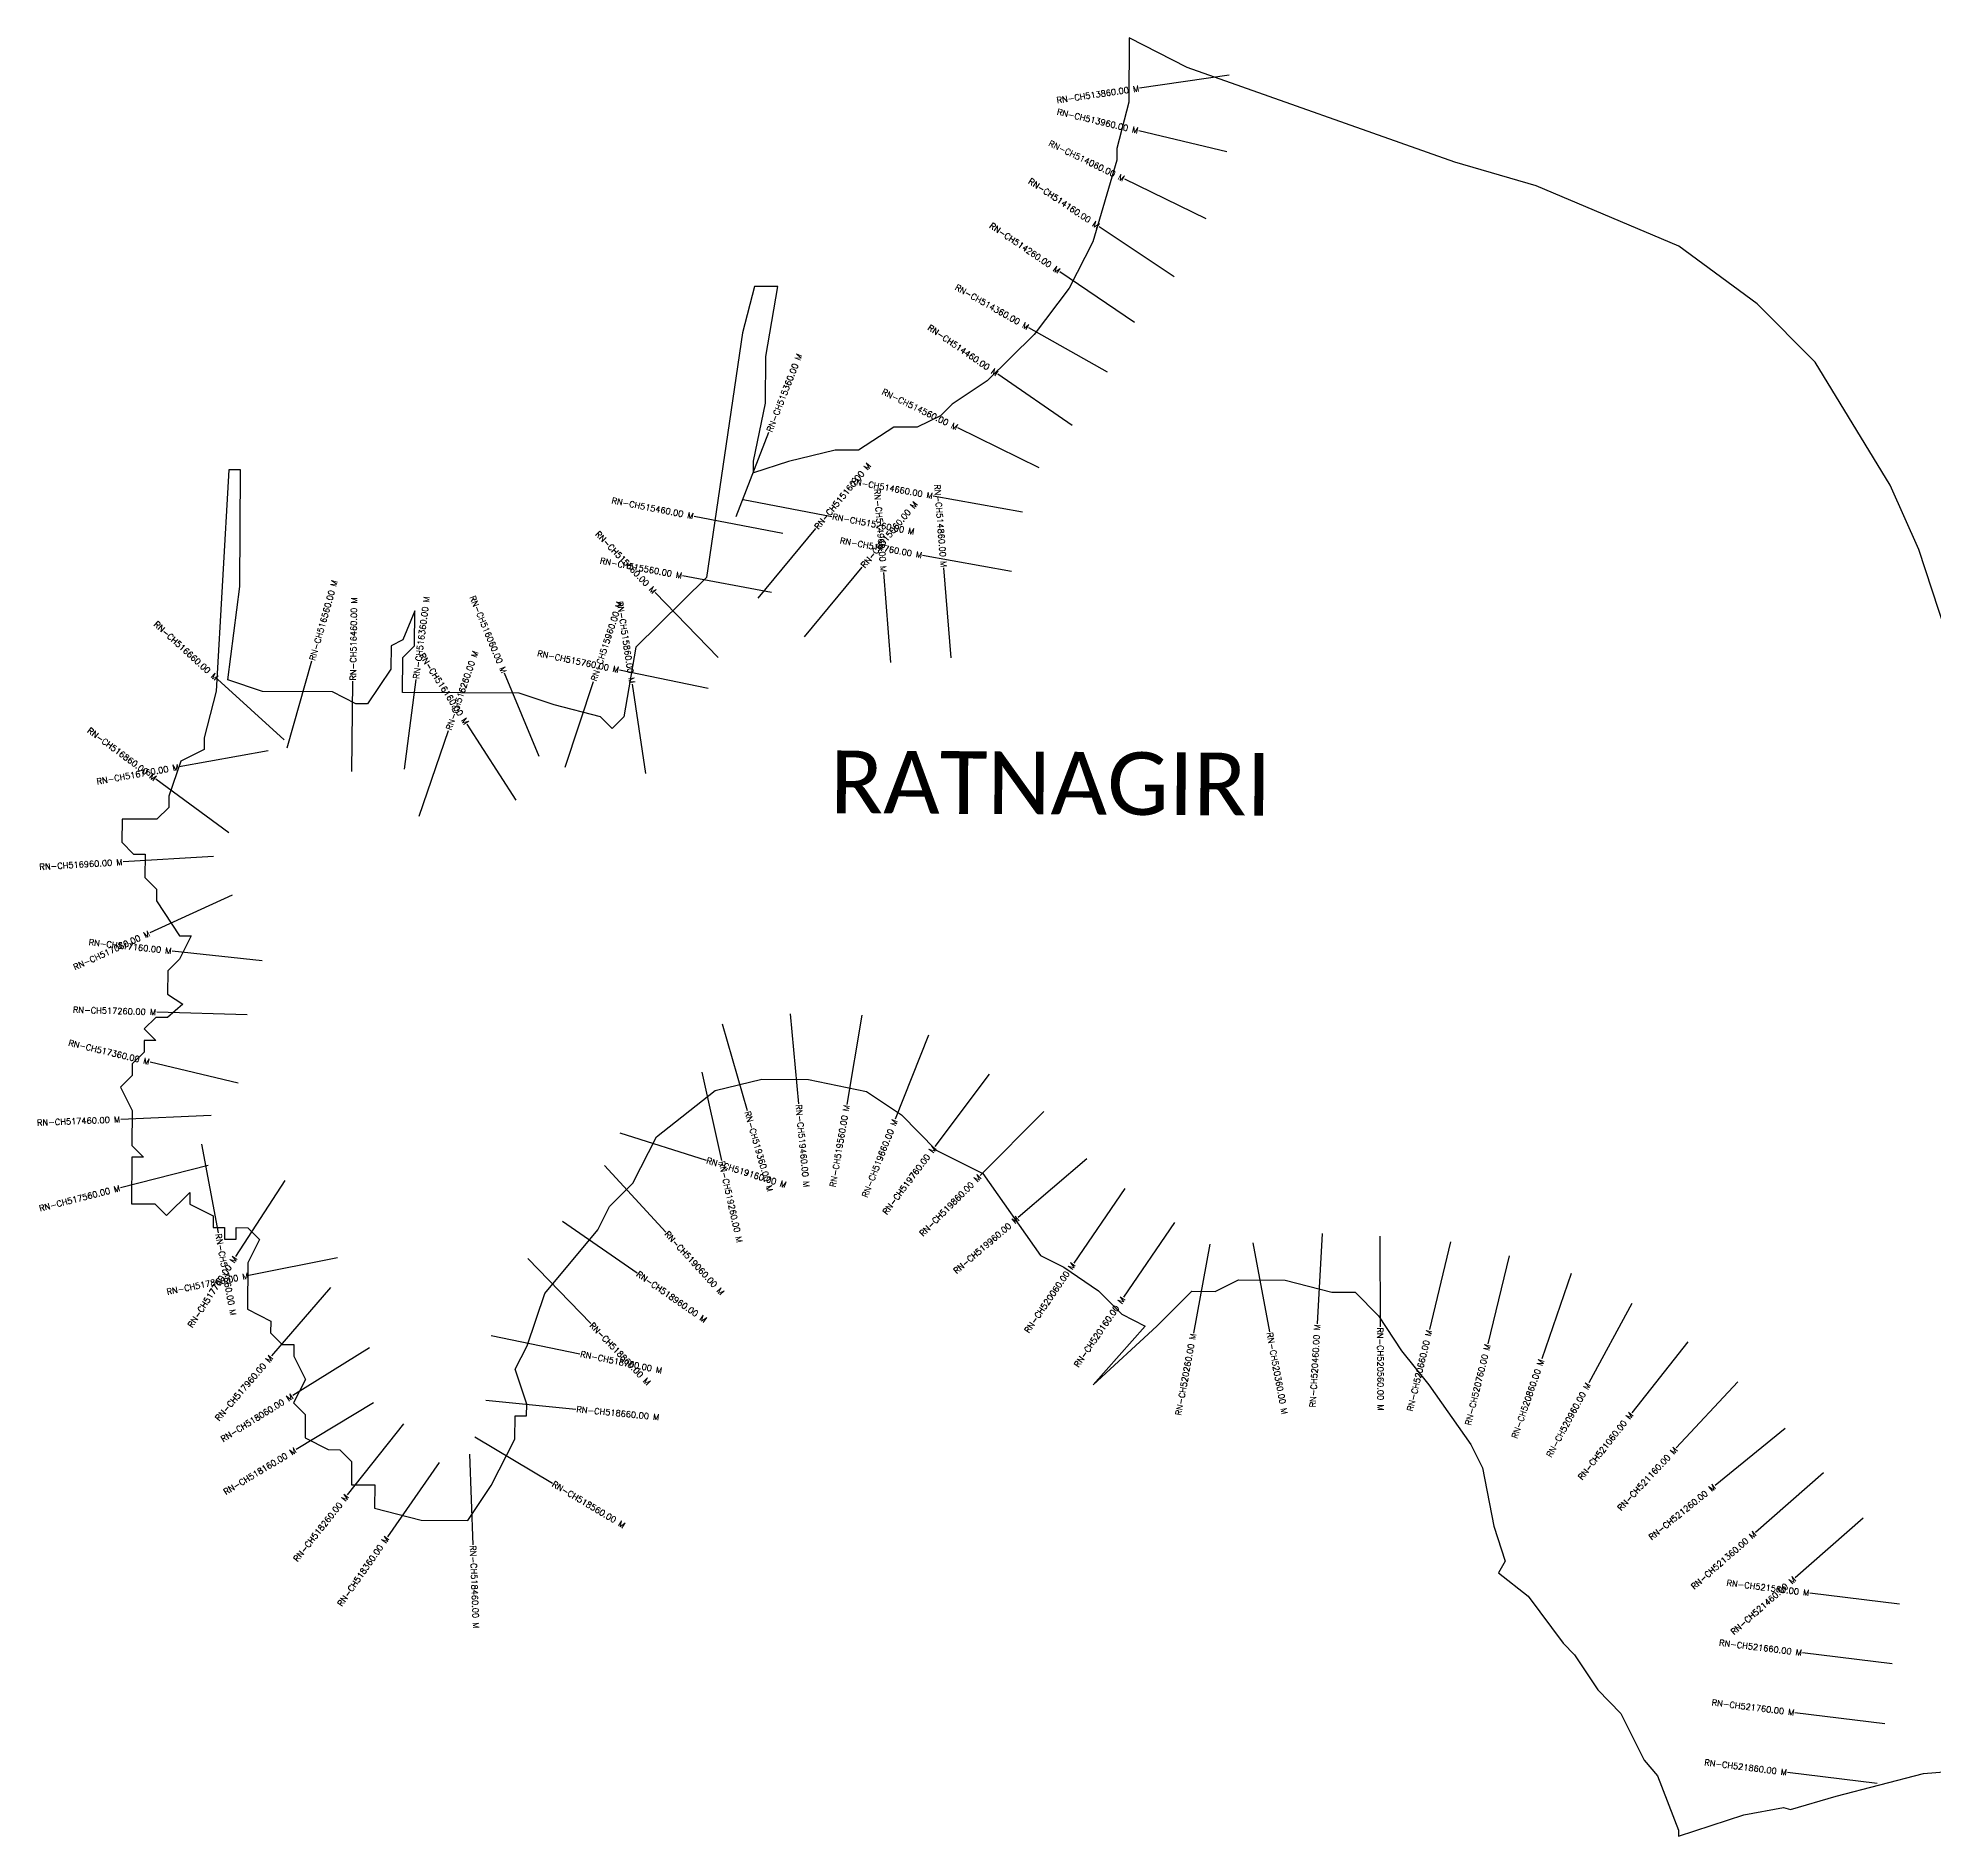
# Model space of a CAD drawing. Header units: metres. Extents: x 315466 to 321193, y 1878269 to 1881252.
# Drawn here: x 315466 to 318610, y 1878269 to 1881252 of the extents above; entities that cross this region are included whole.
import ezdxf
from ezdxf.enums import TextEntityAlignment as Align

# ---------------------------------------------------------------- set-up
doc = ezdxf.new("R2010")
doc.units = ezdxf.units.M
for name, color, linetype in [('CS', 134, 'Continuous'), ('CSMark', 6, 'Continuous'), ('VILLAGE BOUNDRY', 10, 'Continuous'), ('VILLAGE NAME', 250, 'Continuous')]:
    doc.layers.add(name, color=color, linetype=linetype)
doc.styles.get("Standard").update_dxf_attribs({"font": 'simplex.shx'})

msp = doc.modelspace()

# ---------------------------------------------------------------- linework, layer by layer
at = {"layer": 'CS'}
for p, q in [((317441.3, 1881190.5), (317292.9, 1881168.7)), ((317437.4, 1881063.1), (317291.5, 1881097.9)), ((317403.2, 1880952.2), (317268.2, 1881017.6)), ((317350.4, 1880855.6), (317225.7, 1880938.9)), ((317284.5, 1880779.9), (317160.5, 1880864.3)), ((317239.8, 1880697.7), (317109.2, 1880771.4)), ((317181.1, 1880609), (317057.6, 1880694.1)), ((316623.5, 1880458.5), (316678.2, 1880598.2)), ((317126.2, 1880539.2), (316991.4, 1880605.1)), ((316635.1, 1880486.2), (316782.5, 1880458.5)), ((317098.4, 1880465.5), (316950.7, 1880492.2)), ((316701.2, 1880429.8), (316553.9, 1880458.5)), ((316660.2, 1880322.7), (316755.9, 1880438.2)), ((316737.1, 1880258.9), (316832.9, 1880374.4)), ((317080.6, 1880367.1), (316932.9, 1880393.8)), ((316980.1, 1880223.7), (316968.2, 1880373.2)), ((316682.4, 1880332.2), (316534.9, 1880359.8)), ((316880.4, 1880215.8), (316868.5, 1880365.3)), ((316594.1, 1880224.4), (316489.6, 1880332)), ((315879.3, 1880074.3), (315920.2, 1880218.6)), ((315874.4, 1880087.6), (315763.3, 1880188.4)), ((315986.1, 1880035.1), (315988.2, 1880185.1)), ((316073.7, 1880039.1), (316092.8, 1880187.9)), ((316297.3, 1880059.9), (316239.5, 1880198.3)), ((316340, 1880042.3), (316387.1, 1880184.7)), ((316577.2, 1880173.1), (316430.3, 1880203.4)), ((316474.2, 1880032.1), (316451.7, 1880180.4)), ((316098, 1879961.4), (316146.6, 1880103.3)), ((316258.9, 1879987.6), (316177.4, 1880113.6)), ((315847.7, 1880069.4), (315700, 1880043)), ((315782.1, 1879933.3), (315661.4, 1880022.4)), ((315756.7, 1879894), (315607, 1879885.2)), ((315788.1, 1879829.9), (315651.6, 1879767.6)), ((315837.4, 1879721.4), (315688.2, 1879737.4)), ((315812.6, 1879631.7), (315662.7, 1879636.1)), ((316600.5, 1879616.8), (316642, 1879472.7)), ((316713.1, 1879633.4), (316727.3, 1879484.1)), ((316832.3, 1879630.8), (316807.1, 1879482.9)), ((316942.6, 1879598.1), (316887.6, 1879458.6)), ((315797.7, 1879518.5), (315651.8, 1879553.3)), ((316567, 1879536.3), (316599.5, 1879389.9)), ((317043.5, 1879533.1), (316953.3, 1879413.3)), ((315753, 1879464.4), (315603.1, 1879458.2)), ((317134.3, 1879471.1), (317028.3, 1879365)), ((316430.8, 1879435.7), (316573.9, 1879390.8)), ((315736.8, 1879417.2), (315764.5, 1879269.8)), ((315748, 1879381.8), (315602.7, 1879344.6)), ((316405.5, 1879381.7), (316507.1, 1879271.3)), ((317205.6, 1879392.9), (317091.7, 1879295.4)), ((315875.4, 1879356.6), (315793.5, 1879231)), ((317268.6, 1879343.5), (317183.6, 1879219.9)), ((316336, 1879289.2), (316459.3, 1879203.7)), ((317351, 1879286.9), (317266, 1879163.3)), ((317595.8, 1879269), (317587.4, 1879119.3)), ((317409.2, 1879251.3), (317382, 1879103.8)), ((317480.8, 1879253.3), (317508.3, 1879105.9)), ((317691.1, 1879264.2), (317691.9, 1879114.2)), ((317808.4, 1879255.3), (317773.4, 1879109.5)), ((315962.8, 1879228.6), (315815.7, 1879199.2)), ((316278.3, 1879227.6), (316382.5, 1879119.8)), ((317905.9, 1879231.8), (317870.4, 1879086.1)), ((315951.1, 1879179.3), (315853.2, 1879065.7)), ((318008.8, 1879202.5), (317959.7, 1879060.8)), ((318109.3, 1879152.9), (318037.7, 1879021.1)), ((316217.7, 1879099.7), (316364.6, 1879069.4)), ((318202.1, 1879089.1), (318109.1, 1878971.4)), ((316015.9, 1879079.5), (315888.5, 1879000.3)), ((318285.2, 1879022.9), (318182.8, 1878913.3)), ((316022.5, 1878988.1), (315893.9, 1878910.8)), ((316208.6, 1878992.2), (316357.9, 1878977.6)), ((316071.9, 1878953.1), (315978.8, 1878835.5)), ((316190.2, 1878931.7), (316319, 1878854.9)), ((318363.7, 1878945.6), (318247.2, 1878851.1)), ((316181.3, 1878902.6), (316187.1, 1878752.7)), ((316131.4, 1878888.9), (316045.4, 1878766)), ((318426.9, 1878871.8), (318314.1, 1878772.9)), ((318492.8, 1878796.6), (318380, 1878697.7)), ((318553.2, 1878654.1), (318404.3, 1878672.5)), ((318540.9, 1878554.8), (318392.1, 1878573.3)), ((318528.6, 1878455.6), (318379.8, 1878474)), ((318516.3, 1878356.4), (318367.5, 1878374.8))]:
    msp.add_line(p, q, dxfattribs=at)
at = {"layer": 'VILLAGE BOUNDRY'}
msp.add_lwpolyline([(318718.5, 1879996.9), (318585.4, 1880403.6), (318537.7, 1880510.2), (318413.1, 1880714), (318317, 1880811.2), (318187.1, 1880906.5), (317950.7, 1881006.6), (317815.6, 1881046.1), (317371.8, 1881203.3), (317275.4, 1881252.1), (317274.8, 1881145.8), (317255, 1881068.6), (317254.9, 1881049.2), (317215.5, 1880914.1), (317176.3, 1880837), (317117.9, 1880760), (317040.2, 1880683.1), (316981.9, 1880644.7), (316962.5, 1880625.5), (316923.7, 1880606.4), (316885, 1880606.6), (316826.8, 1880568.2), (316788.1, 1880568.5), (316710.7, 1880549.6), (316652.6, 1880530.6), (316652.7, 1880549.9), (316672.6, 1880646.5), (316673, 1880723.8), (316693, 1880839.7), (316654.3, 1880840), (316634.5, 1880762.7), (316574.3, 1880357), (316457.6, 1880241.6), (316437.6, 1880125.7), (316418.2, 1880106.5), (316398.9, 1880126), (316321.7, 1880145.7), (316263.8, 1880165.4), (316070.4, 1880166.5), (316070.8, 1880224.5), (316090.2, 1880243.7), (316090.6, 1880301.7), (316070.9, 1880253.5), (316051.6, 1880243.9), (316051.3, 1880205.2), (316012.3, 1880147.5), (315993, 1880147.6), (315954.4, 1880167.2), (315838.4, 1880167.8), (315780.5, 1880187.5), (315800.7, 1880342), (315801.8, 1880535.4), (315782.5, 1880535.5), (315761.1, 1880168.3), (315741.3, 1880091), (315741.2, 1880071.7), (315702.5, 1880052.5), (315682.8, 1879994.6), (315682.7, 1879975.3), (315663.2, 1879956.1), (315605.2, 1879956.4), (315605, 1879917.8), (315624.2, 1879898.3), (315643.5, 1879898.2), (315643.3, 1879859.5), (315662.6, 1879840.1), (315662.5, 1879820.8), (315700.8, 1879762.5), (315720.1, 1879762.4), (315700.6, 1879723.8), (315681.1, 1879704.6), (315680.9, 1879666), (315706.2, 1879649.1), (315680.7, 1879627.3), (315661.4, 1879627.4), (315641.9, 1879608.2), (315661.2, 1879588.8), (315641.8, 1879588.9), (315641.7, 1879569.5), (315622.3, 1879550.3), (315622.2, 1879531), (315602.7, 1879511.7), (315621.8, 1879472.9), (315621.5, 1879414.9), (315640.7, 1879395.5), (315621.4, 1879395.6), (315621, 1879318.2), (315659.6, 1879318), (315678.8, 1879298.6), (315717.7, 1879337.1), (315717.6, 1879317.7), (315756.2, 1879298.2), (315756.1, 1879278.8), (315775.4, 1879278.7), (315775.3, 1879259.4), (315794.6, 1879259.3), (315794.7, 1879278.6), (315814.1, 1879278.5), (315833.3, 1879259), (315813.8, 1879220.5), (315813.3, 1879143.2), (315851.9, 1879123.6), (315851.7, 1879104.2), (315871, 1879084.8), (315890.3, 1879084.7), (315890.2, 1879065.4), (315909.4, 1879026.6), (315889.8, 1878988), (315909, 1878968.6), (315908.8, 1878929.9), (315947.3, 1878910.4), (315966.7, 1878910.3), (315985.9, 1878890.8), (315985.7, 1878852.2), (316024.4, 1878852), (316024.2, 1878813.3), (316101.4, 1878793.5), (316178.7, 1878793.1), (316217.7, 1878850.9), (316256.8, 1878928), (316257, 1878966.6), (316276.3, 1878966.5), (316276.4, 1878985.8), (316257.5, 1879044), (316277, 1879082.5), (316306.5, 1879169.4), (316394.1, 1879275.2), (316413.7, 1879313.8), (316452.6, 1879352.2), (316491.7, 1879429.4), (316588.8, 1879506.1), (316666.2, 1879525.1), (316743.6, 1879524.6), (316840.1, 1879504.7), (316897.9, 1879465.7), (316955.6, 1879407.4), (317032.7, 1879368.3), (317128.6, 1879232.4), (317167.2, 1879212.9), (317224.9, 1879173.9), (317263.4, 1879135), (317302, 1879115.4), (317215.7, 1879017.8), (317321.3, 1879115.3), (317379.6, 1879173), (317418.3, 1879172.8), (317457.1, 1879191.9), (317534.4, 1879191.4), (317611.7, 1879171.7), (317650.3, 1879171.5), (317688.8, 1879132.6), (317727.1, 1879074.3), (317772.5, 1879018), (317842.3, 1878919), (317861.3, 1878880.2), (317880.2, 1878783.5), (317899.2, 1878725.3), (317888, 1878706.2), (317937.5, 1878667.1), (317995.1, 1878589.4), (318014.3, 1878570), (318052.6, 1878511.7), (318091.1, 1878472.9), (318129.4, 1878395.3), (318151.9, 1878369.2), (318186.7, 1878279), (318186.6, 1878269.3), (318295.2, 1878304.8), (318360.9, 1878316.7), (318372.5, 1878313.5), (318448, 1878335.5), (318593.2, 1878373.4), (318709.3, 1878382.4)], dxfattribs=at)

# ---------------------------------------------------------------- texts
at = {"layer": 'CSMark'}
for s, rotation, p in [('RN-CH513860.00 M', 8.35, (317291.9, 1881168.6)), ('RN-CH513960.00 M', 346.6113, (317290.5, 1881098.1)), ('RN-CH514060.00 M', 334.1485, (317267.3, 1881018.1)), ('RN-CH514160.00 M', 326.2798, (317224.8, 1880939.4)), ('RN-CH514260.00 M', 325.7512, (317159.6, 1880864.8)), ('RN-CH514360.00 M', 330.5795, (317108.3, 1880771.8)), ('RN-CH514460.00 M', 325.4282, (317056.8, 1880694.7)), ('RN-CH514560.00 M', 333.9721, (316990.5, 1880605.5)), ('RN-CH514660.00 M', 349.7474, (316949.8, 1880492.4)), ('RN-CH514960.00 M', 274.5492, (316868.4, 1880366.3)), ('RN-CH514860.00 M', 274.5492, (316968.1, 1880374.2)), ('RN-CH515460.00 M', 348.9776, (316553, 1880458.7)), ('RN-CH515660.00 M', 314.1735, (316488.9, 1880332.7)), ('RN-CH514760.00 M', 349.7474, (316932, 1880394)), ('RN-CH515560.00 M', 349.419, (316533.9, 1880359.9)), ('RN-CH516060.00 M', 292.6518, (316239.1, 1880199.2)), ('RN-CH515860.00 M', 278.6308, (316451.5, 1880181.4)), ('RN-CH516660.00 M', 317.7861, (315762.5, 1880189.1)), ('RN-CH516160.00 M', 302.8797, (316176.9, 1880114.4)), ('RN-CH515760.00 M', 348.3266, (316429.3, 1880203.7)), ('RN-CH516860.00 M', 323.5557, (315660.6, 1880023)), ('RN-CH516760.00 M', 10.1309, (315699, 1880042.8)), ('RN-CH516960.00 M', 3.3951, (315606, 1879885.1)), ('RN-CH517060.00 M', 24.5381, (315650.7, 1879767.2)), ('RN-CH517160.00 M', 353.878, (315687.2, 1879737.5)), ('RN-CH517260.00 M', 358.3294, (315661.7, 1879636.1)), ('RN-CH517360.00 M', 346.5914, (315650.9, 1879553.5)), ('RN-CH517460.00 M', 2.3412, (315602.1, 1879458.2)), ('RN-CH519560.00 M', 80.3103, (316806.9, 1879481.9)), ('RN-CH519660.00 M', 68.4844, (316887.3, 1879457.6)), ('RN-CH519760.00 M', 53.0244, (316952.7, 1879412.5)), ('RN-CH519860.00 M', 45.0137, (317027.6, 1879364.3)), ('RN-CH517560.00 M', 14.3524, (315601.7, 1879344.4)), ('RN-CH519960.00 M', 40.5552, (317090.9, 1879294.8)), ('RN-CH517760.00 M', 56.9252, (315793, 1879230.1)), ('RN-CH520060.00 M', 55.5032, (317183.1, 1879219.1)), ('RN-CH517860.00 M', 11.2824, (315814.7, 1879199)), ('RN-CH520160.00 M', 55.5032, (317265.5, 1879162.4)), ('RN-CH520460.00 M', 86.7861, (317587.4, 1879118.3)), ('RN-CH520260.00 M', 79.5533, (317381.8, 1879102.8)), ('RN-CH520660.00 M', 76.501, (317773.2, 1879108.5)), ('RN-CH520760.00 M', 76.2985, (317870.1, 1879085.1)), ('RN-CH517960.00 M', 49.253, (315852.6, 1879064.9)), ('RN-CH520860.00 M', 70.8926, (317959.4, 1879059.9)), ('RN-CH520960.00 M', 61.5002, (318037.2, 1879020.2)), ('RN-CH518060.00 M', 31.8881, (315887.6, 1878999.7)), ('RN-CH521060.00 M', 51.6937, (318108.5, 1878970.6)), ('RN-CH518160.00 M', 31.0301, (315893.1, 1878910.3)), ('RN-CH521160.00 M', 46.9886, (318182.2, 1878912.5)), ('RN-CH518260.00 M', 51.6293, (315978.2, 1878834.7)), ('RN-CH521260.00 M', 39.0378, (318246.4, 1878850.5)), ('RN-CH518360.00 M', 55.0208, (316044.8, 1878765.2)), ('RN-CH521360.00 M', 41.2462, (318313.3, 1878772.3)), ('RN-CH521560.00 M', 352.94, (318403.4, 1878672.6)), ('RN-CH521460.00 M', 41.2462, (318379.2, 1878697.1)), ('RN-CH521660.00 M', 352.94, (318391.1, 1878573.4)), ('RN-CH521760.00 M', 352.94, (318378.8, 1878474.2)), ('RN-CH521860.00 M', 352.94, (318366.5, 1878374.9))]:
    msp.add_text(s, height=10, rotation=rotation, dxfattribs=at).set_placement(p, align=Align.MIDDLE_RIGHT)
for s, rotation, p in [('RN-CH515360.00 M', 68.6171, (316678.6, 1880599.1)), ('RN-CH515160.00 M', 50.3467, (316756.5, 1880439)), ('RN-CH515060.00 M', 50.3467, (316833.5, 1880375.2)), ('RN-CH515260.00 M', 349.3713, (316783.5, 1880458.3)), ('RN-CH516560.00 M', 74.1685, (315920.5, 1880219.5)), ('RN-CH516460.00 M', 89.2091, (315988.2, 1880186.1)), ('RN-CH516360.00 M', 82.6675, (316092.9, 1880188.9)), ('RN-CH515960.00 M', 71.6926, (316387.4, 1880185.6)), ('RN-CH516260.00 M', 71.0938, (316146.9, 1880104.3)), ('RN-CH519360.00 M', 286.037, (316642.3, 1879471.7)), ('RN-CH519460.00 M', 275.4417, (316727.4, 1879483.1)), ('RN-CH519160.00 M', 342.598, (316574.9, 1879390.5)), ('RN-CH519260.00 M', 282.5194, (316599.7, 1879388.9)), ('RN-CH519060.00 M', 312.6381, (316507.8, 1879270.6)), ('RN-CH517660.00 M', 280.6128, (315764.7, 1879268.8)), ('RN-CH518960.00 M', 325.2357, (316460.1, 1879203.1)), ('RN-CH518860.00 M', 314.0321, (316383.2, 1879119)), ('RN-CH520360.00 M', 280.5561, (317508.4, 1879104.9)), ('RN-CH520560.00 M', 270.3291, (317691.9, 1879113.2)), ('RN-CH518760.00 M', 348.3651, (316365.6, 1879069.2)), ('RN-CH518660.00 M', 354.4382, (316358.9, 1878977.5)), ('RN-CH518560.00 M', 329.2066, (316319.9, 1878854.4)), ('RN-CH518460.00 M', 272.2219, (316187.2, 1878751.7))]:
    msp.add_text(s, height=10, rotation=rotation, dxfattribs=at).set_placement(p, align=Align.MIDDLE_LEFT)
at = {"layer": 'VILLAGE NAME', "insert": (316780, 1880070.2), "char_height": 104.042, "attachment_point": 1, "rotation": 359.6762}
msp.add_mtext_dynamic_manual_height_columns('{\\fCalibri|b0|i0|c0|p34;RATNAGIRI}', width=108.17, gutter_width=520.2, heights=[0], dxfattribs=at)

doc.saveas('drawing.dxf')
